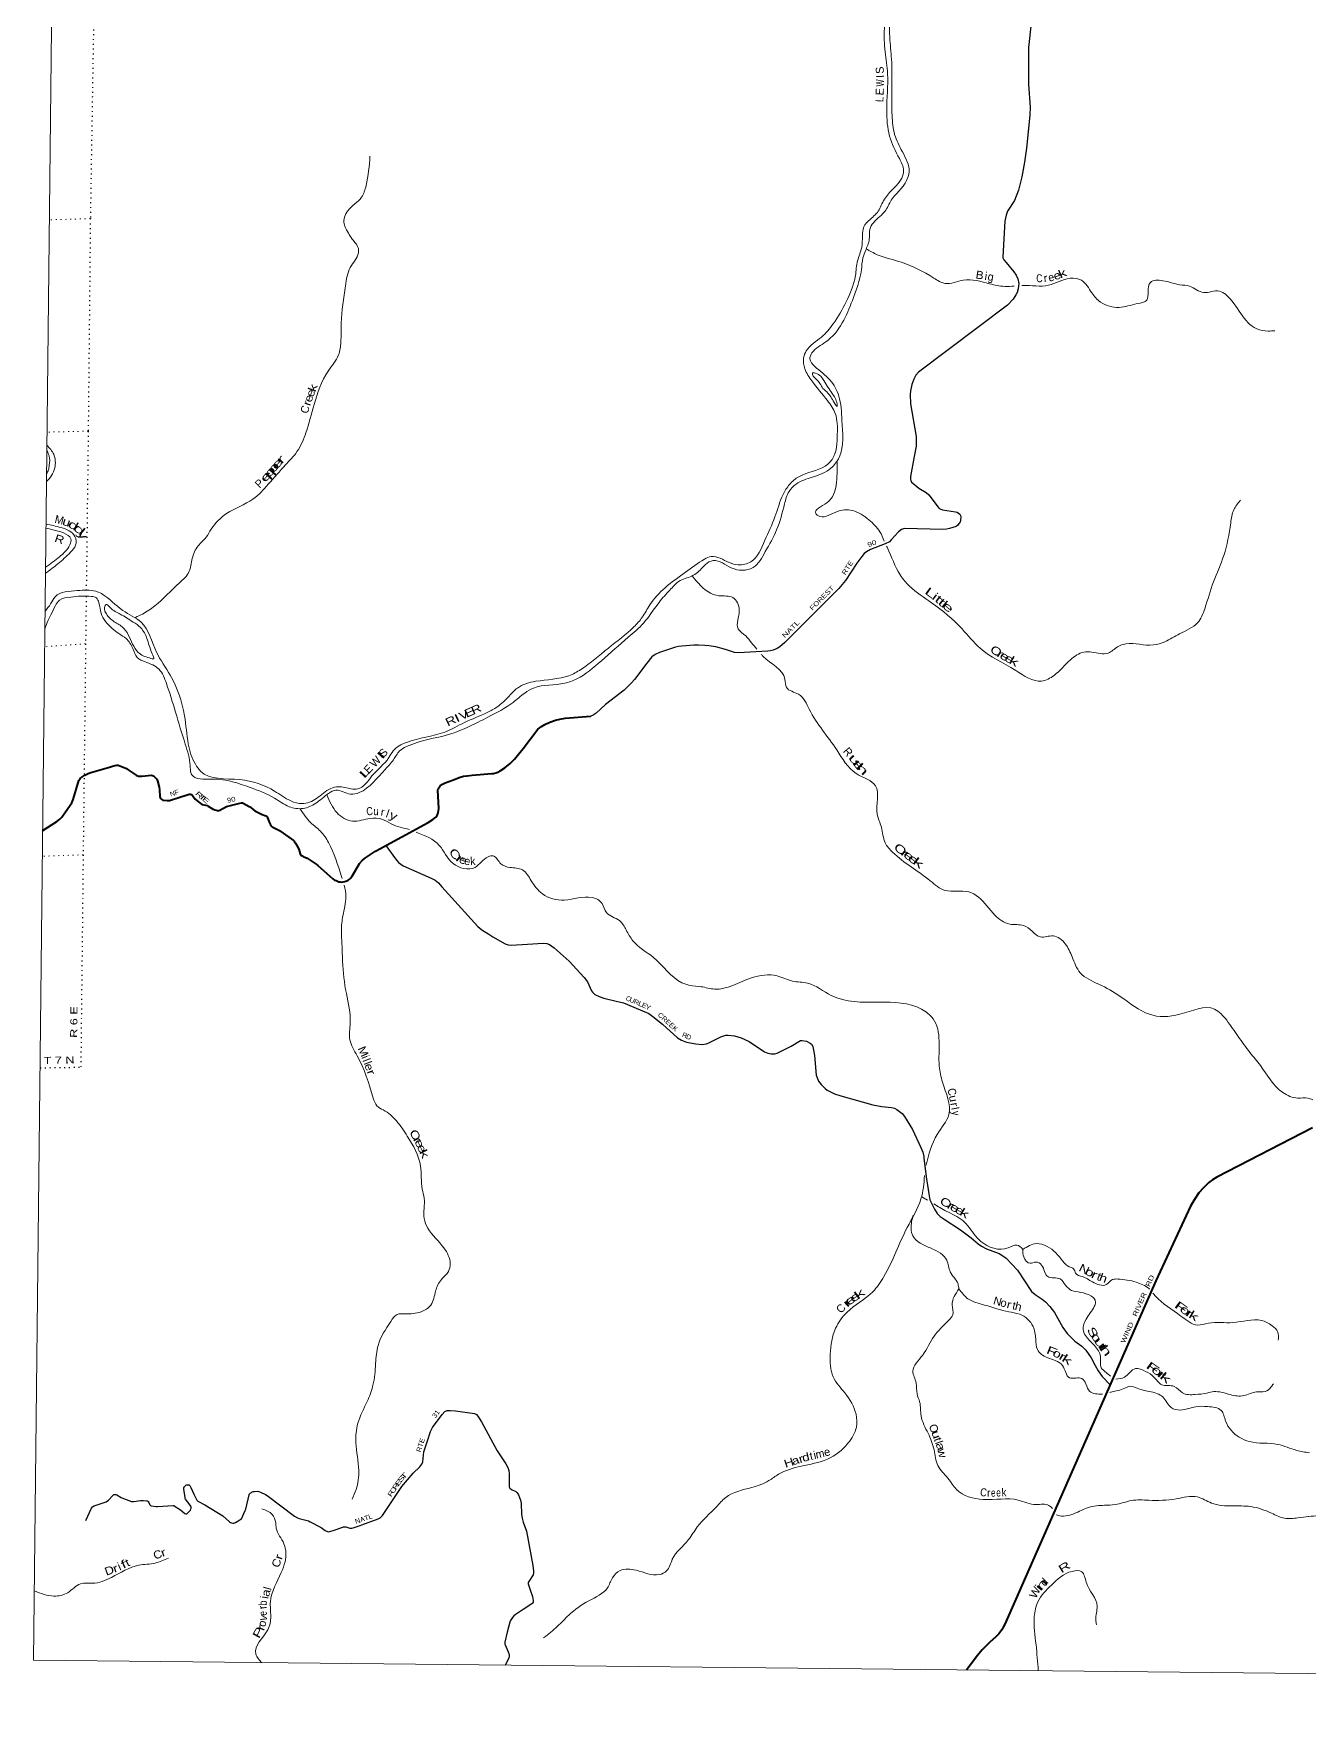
# Model space of a CAD drawing. Header units: feet. Extents: x -254670 to 6, y -549186 to -364975.
# Drawn here: x -254670 to -222785, y -549186 to -507125 of the extents above; entities that cross this region are included whole.
import ezdxf
from ezdxf.enums import TextEntityAlignment as Align

# ---------------------------------------------------------------- set-up
doc = ezdxf.new("R2010")
doc.units = ezdxf.units.FT
doc.header["$LTSCALE"] = 80
doc.linetypes.add('DOTTED', pattern=[1.5, 0.3, -1.2])
for name, color, linetype, lineweight in [('26', 7, 'Continuous', 40), ('29', 7, 'Continuous', 25), ('39', 7, 'Continuous', 13), ('4', 7, 'Continuous', 13), ('6', 7, 'DOTTED', 25), ('7', 7, 'DOTTED', 13)]:
    doc.layers.add(name, color=color, linetype=linetype, lineweight=lineweight)
for name, color, linetype in [('27', 7, 'Continuous'), ('30', 7, 'Continuous'), ('41', 7, 'Continuous')]:
    doc.layers.add(name, color=color, linetype=linetype)

msp = doc.modelspace()

# ---------------------------------------------------------------- linework, layer by layer
at = {"layer": '26'}
for points in [[(-244199.1, -525785.99), (-244009.94, -525711.93), (-243925.43, -525685.14), (-243831.67, -525673.41), (-243712.15, -525663.28), (-243219.78, -525621.9), (-243173.3, -525616.66), (-243115.57, -525601.46), (-243071, -525585.24), (-243008.21, -525554.84), (-242890.71, -525479.84), (-242763.09, -525368.35), (-242651.02, -525257.06), (-242431.4, -524995.1), (-242064.5, -524513.02), (-241978.11, -524445.06), (-241891.64, -524397.35), (-241765.41, -524339.66), (-241626.62, -524286.09), (-241520.29, -524258.58), (-241385.94, -524238.95), (-240742.86, -524183.32)], [(-254441.52, -527042.2), (-254092.32, -526818.15), (-254011.55, -526759.36), (-253966.98, -526706.66), (-253872.81, -526580.27), (-253715.79, -526349.91), (-253683.02, -526266.01), (-253609.77, -526021.49), (-253540.6, -525795.01), (-253509.17, -525745.87), (-253462.05, -525707.05), (-253387.62, -525656.68), (-253303.34, -525617.41), (-253236.71, -525590.81), (-252829.82, -525479.67)], [(-252829.82, -525479.67), (-252638.1, -525417.5), (-252588.47, -525410.4), (-252558.08, -525414.46), (-252350.94, -525497.02), (-252304.87, -525523.92), (-252109.22, -525662.59), (-252087.1, -525672.9), (-252052.66, -525683.04), (-251969.07, -525689.27), (-251722.47, -525662.22), (-251696.13, -525666.82), (-251677.9, -525674.93), (-251637.38, -525709.39), (-251590.66, -525761.11), (-251570.54, -525800.6), (-251529.46, -525962.05), (-251523.94, -526027.62), (-251514.47, -526190.89), (-251503.69, -526220.19), (-251489.51, -526242.48), (-251469.25, -526264.78), (-251438.74, -526283.52), (-251335.55, -526293.16), (-251278.46, -526290.22), (-251226.16, -526276.94), (-251070.03, -526224.7)], [(-251070.03, -526224.7), (-250780.78, -526133.78), (-250757.2, -526134.04), (-250728.84, -526146.2), (-250698.8, -526172.26), (-250629.05, -526256.84), (-250582.99, -526298.23), (-250471.31, -526381.93), (-250447.77, -526394), (-250418.9, -526403.63), (-250329.22, -526422.66), (-250310.02, -526431.5), (-250197.32, -526501.49), (-250141.88, -526525.76), (-250070.98, -526547.04), (-250050.73, -526548.05), (-250039.21, -526546.3), (-250015.28, -526537.92), (-249846.13, -526441.64), (-249818.27, -526432.85), (-249516.43, -526359.04), (-249475.25, -526354.03), (-249450.6, -526356), (-249432.36, -526362.08), (-249281.27, -526441.14), (-249266.25, -526452.28), (-249244.98, -526468.5), (-249178.13, -526530.32), (-249145.51, -526554.1), (-248954.81, -526642.35)], [(-248954.81, -526642.35), (-248865.66, -526679.81), (-248843.56, -526693.84), (-248833.75, -526705.66), (-248823.12, -526724.4), (-248772.14, -526852.68), (-248747.65, -526904.3), (-248733.98, -526925.08), (-248725.37, -526935.72), (-248711.7, -526948.39), (-248692.49, -526963.39), (-248512.16, -527055.82), (-248490.59, -527070.6), (-248178.42, -527295.51), (-248160.19, -527312.74), (-248149.09, -527326.91), (-248125.75, -527361.39), (-248045.74, -527513.98), (-248005.73, -527623.38), (-247993.57, -527648.72), (-247980.29, -527664.76), (-247960.15, -527680.14), (-247933.81, -527694.33), (-247834.33, -527735.62), (-247785.93, -527764.26), (-247606.55, -527881.07), (-247564.62, -527914.76), (-247195.42, -528248.04), (-247146.81, -528281.14), (-247111.36, -528297.36), (-247040.46, -528323.71), (-247009.06, -528330.8), (-246970.57, -528332.83), (-246936.13, -528329.79), (-246890.55, -528320.67), (-246843.96, -528305.46), (-246812.85, -528287.79), (-246786.23, -528269.99), (-246760.91, -528243.64), (-246709.25, -528181.82), (-246526.41, -527871.59), (-246452.99, -527783.52), (-246377.45, -527723.71), (-246126.21, -527558.21), (-244806.42, -526847.37), (-244689.57, -526766.97), (-244618.67, -526710.21), (-244586.26, -526667.65), (-244559.93, -526602.78), (-244545.75, -526495.35), (-244564.26, -526035.64), (-244559.93, -526002.79), (-244545.75, -525974.42), (-244505.67, -525929.53), (-244452.56, -525889.28), (-244383.09, -525853.79), (-244199.1, -525785.99)], [(-222705.77, -534472.39), (-225095.46, -535711.75), (-225206.74, -535778.56), (-225295.77, -535840.92), (-225430.22, -535971.87), (-225545.04, -536103.83), (-225654, -536267.93), (-225754.95, -536434.07), (-226625.12, -538302.73)], [(-226625.12, -538302.73), (-230395.39, -546883.89), (-230433.91, -546957.55), (-230471.75, -547024.37), (-230547.42, -547120.13), (-230623.26, -547197.99), (-230782.22, -547341.81), (-230914.67, -547472.01), (-230963.64, -547527.69), (-231090.35, -547677.64), (-231350.3, -548029.94)]]:
    msp.add_lwpolyline(points, dxfattribs=at)
at = {"layer": '29'}
for points in [[(-229733.58, -506859.3), (-229801.4, -507469.58), (-229807.36, -508398.24), (-229763.64, -508966.72), (-229771.24, -509163.66), (-229857.69, -509987.13), (-229902.06, -510340.58), (-229967.97, -510701.08), (-230055.86, -511035.2), (-230157.91, -511291.99)], [(-230157.91, -511291.99), (-230328.22, -511564.48), (-230364.31, -511661.7), (-230392.41, -511815.85), (-230448.23, -512703.03), (-230443.67, -512732.61), (-230419.25, -512781.47), (-230365.54, -512845.65), (-230171.75, -513081.16), (-230114.05, -513160.16), (-230071.3, -513249.92), (-230048.94, -513371.9), (-230065.52, -513499.86), (-230089.63, -513595.86), (-230118.88, -513657.36), (-230185.77, -513762.76), (-230331.02, -513913.51), (-232553.66, -515582.96), (-232621.15, -515661.92), (-232671.67, -515762.12), (-232717.17, -515897.03), (-232753.06, -516055.3), (-232761.38, -516148.56), (-232751.45, -516382.55), (-232612.72, -517193.36), (-232608.58, -517305.38), (-232614.88, -517437.25), (-232661.16, -517698.76), (-232757.49, -518193.77), (-232757.12, -518258.21), (-232748.98, -518290.79), (-232724.56, -518335.58), (-232697.02, -518362.2), (-232548.2, -518485.37), (-232358.32, -518596.19), (-232295.85, -518655.39), (-232064.72, -518963.17), (-232036.83, -518991.17), (-232012.41, -519005.42), (-231951.32, -519024.08), (-231625.82, -519074.64), (-231583.09, -519088.89), (-231550.54, -519109.25), (-231521.04, -519139.8), (-231503.74, -519168.29), (-231495.17, -519201.77), (-231501.7, -519286.38), (-231503.74, -519298.6), (-231513.91, -519327.1), (-231537.32, -519363.76), (-231573.94, -519408.55), (-231613.21, -519440.7), (-231691.96, -519473.7), (-231777.41, -519498.13), (-231849.64, -519510.34), (-231943.68, -519515.94), (-232906.95, -519498.01), (-232975.84, -519518.48), (-233049.58, -519578.8), (-233233.27, -519781.2), (-233276.98, -519823.87), (-233390, -519873.87), (-233757.17, -520019.33), (-233853.51, -520075.97), (-233907.74, -520121.12), (-233972.49, -520194.94), (-234097.86, -520357.84), (-234381.81, -520792.99), (-234545.23, -520993.89), (-235896.35, -522340.21), (-236021.78, -522450.26), (-236089.59, -522492.55), (-236184.56, -522539.84), (-236249.67, -522556.13), (-236318.09, -522564.64), (-237059.97, -522600.51), (-237153.08, -522592.77), (-237379.03, -522515.91), (-237616.99, -522454.33), (-237791.97, -522425.82), (-237897.87, -522419.67), (-238050.37, -522409.54), (-238170.43, -522409.54), (-238467.68, -522436.97), (-238554.98, -522446.18), (-238624.16, -522462.47), (-239031.1, -522596.84), (-239139.1, -522641.35), (-239222.36, -522702.71), (-239346.92, -522861.55), (-239649.65, -523272.78), (-239723.08, -523356.24), (-239908.53, -523532.64), (-240375.45, -523892.65), (-240611.47, -524109.38), (-240681.78, -524157.74), (-240742.86, -524183.32)], [(-245865.51, -527417.8), (-245625.05, -527754.67), (-245552.31, -527840.2), (-245490.79, -527884.17), (-245431.34, -527922.96), (-244735.82, -528237.55), (-244633.9, -528288.63), (-244550.41, -528354.58), (-244468.7, -528448.73), (-243570.01, -529439.03), (-243467.22, -529526.21), (-243292.75, -529638.36), (-243194.77, -529697.66), (-242882.77, -529873.52), (-242808.07, -529899.9), (-242738.55, -529907.18), (-242322.49, -529882.61), (-241938.48, -529863.62), (-241845.72, -529869.12), (-241779.81, -529895.5), (-241658.09, -529975.1), (-241282.61, -530307.52), (-240907.54, -530715.42), (-240825.52, -530822.75), (-240728.53, -531051.69), (-240698.81, -531086.91), (-240639.49, -531141.86), (-240538.46, -531191.97), (-240421.97, -531231.99), (-240106.21, -531307.42), (-239929.81, -531350.69), (-239825.46, -531390.95), (-239297.03, -531618.87), (-239189.71, -531690.78), (-238952.37, -531885.6), (-238578.98, -532225.98), (-238473.1, -532284.91), (-238354.45, -532333.27), (-238121.22, -532377.71), (-237963.36, -532390.42), (-237849.38, -532377.23), (-237774.4, -532346.46), (-237493.29, -532198.1), (-237370.13, -532161.81), (-237308.61, -532157.41), (-237155.17, -532172.52), (-236987.83, -532223.36), (-236787.31, -532321.09), (-236404.85, -532577.7), (-236322.1, -532608.04), (-236238.6, -532625.63), (-236141.93, -532625.63), (-236087.48, -532611.77), (-235739.44, -532436.52), (-235500.36, -532295.9), (-235457.75, -532292.37), (-235355.35, -532313.49), (-235264.75, -532360.78), (-235227.92, -532388.23), (-235197.16, -532440.98), (-235154.72, -532663.8), (-235109.12, -533157.71), (-235080.71, -533243.32), (-235054.34, -533309.26), (-234984.03, -533392.79), (-234948.82, -533437.41), (-234887.36, -533493.91), (-234833.62, -533531.89), (-234653.63, -533625.55), (-234496.27, -533674.16), (-233695.59, -533903.03), (-233470.2, -533944.53), (-233230.67, -533964.98), (-233153.82, -533984.1), (-233092.29, -534019.27), (-232962.81, -534118.25), (-232903.34, -534190.73), (-232704.11, -534517.06), (-232494.67, -534964.49), (-232446.33, -535087.58), (-232423.02, -535195.78), (-232420.16, -535236.77)], [(-232420.14, -535237.07), (-232349.66, -535760.22), (-232332.08, -535909.7), (-232296.92, -536125.12), (-232267.04, -536276.33), (-232156.31, -536507.6), (-232086, -536613.11), (-232008.54, -536691.12), (-231914.62, -536762.59), (-231503.75, -537024.17), (-231237.86, -537222.39), (-231064.32, -537371.48), (-230980.83, -537433.03), (-230857.79, -537503.38), (-230539.21, -537619.88), (-230466.7, -537661.64), (-230359.04, -537734.18), (-230080.98, -538030.29), (-229726.27, -538565.09), (-229641.17, -538645.16), (-229464.81, -538760.73), (-229379.69, -538828.3), (-229267.06, -538945.37), (-229151.27, -539094.9), (-228942.14, -539463.11), (-228834.22, -539620.21), (-228644.8, -539810.5), (-228469.5, -539932.35), (-228373.84, -540033.71), (-228236.42, -540227.23), (-228139.92, -540420.35), (-228060.67, -540549.07), (-227960.53, -540688.18), (-227764.52, -540896.02)], [(-246470.77, -544399.35), (-246059.49, -544247.34), (-246012.69, -544222.91), (-245990.02, -544206.13), (-245951.65, -544165.9), (-245819.99, -543965.63), (-245467.55, -543440.75), (-245184.75, -543105.22), (-245013.64, -542946.36), (-244964.91, -542883.12), (-244944.46, -542824.2), (-244914.24, -542577.66), (-244829.83, -542300.47), (-244751.78, -542063.21), (-244702.34, -541969.09), (-244462.18, -541637.77), (-244393.06, -541565.96), (-244335.38, -541538.86), (-244258.77, -541537.46), (-244124.48, -541545.6), (-243652.45, -541614.46), (-243603.59, -541643.33), (-243571.14, -541687.1), (-243478.45, -541827.8), (-243085.1, -542552.75), (-242869.06, -542877.13), (-242820.92, -542966.76), (-242795.81, -543044.08), (-242788.33, -543122.97), (-242785.2, -543446.86), (-242767.32, -543479.78), (-242725.84, -543515.33), (-242620.35, -543566.18), (-242582.17, -543597.87), (-242555.1, -543646.68), (-242502.32, -543781.06), (-242484.5, -543858.47), (-242475.55, -544143.14), (-242460.09, -544229.02), (-242435.25, -544333.39), (-242353.26, -544553.98), (-242193.01, -545418.95), (-242173.19, -545556.48), (-242173.19, -545609.41), (-242185.05, -545648.92), (-242296.45, -545813.94), (-242313.59, -545841.51), (-242313, -545877.77), (-242258.35, -546026.16), (-242203.84, -546190.55), (-242183.37, -546293.49), (-242187.44, -546330.14), (-242200.67, -546354.57), (-242215.44, -546372.38), (-242434.57, -546514.51), (-242633.61, -546644.82), (-242668.65, -546674.22), (-242702.23, -546712.9), (-242748.01, -546794.34), (-242765.18, -546831.66), (-242837.35, -547080.96), (-242889.42, -547335.91), (-242889.43, -547380.7), (-242884.17, -547402.45), (-242809.74, -547574.99), (-242783.62, -547643.34), (-242781.59, -547686.09), (-242791.76, -547720.71), (-242884.45, -547911.76)], [(-250903.23, -543610.8), (-250916.99, -543515.79), (-250912.78, -543473.66), (-250904.64, -543453.3), (-250894.47, -543438.03), (-250881.24, -543420.72), (-250868.01, -543409.53), (-250850.72, -543400.36), (-250835.98, -543396.5), (-250797.82, -543397.31), (-250781.54, -543403.42), (-250770.35, -543414.62), (-250738.66, -543467.28), (-250658.34, -543651.87), (-250594.35, -543781.09), (-250585.19, -543792.29), (-250569.75, -543804.53), (-250388.67, -543895.99), (-249943.39, -544173.55), (-249774.85, -544326.88), (-249747.4, -544344.04), (-249724.51, -544353.2), (-249692.46, -544358.29), (-249667.18, -544357.75), (-249637.52, -544350.15), (-249620.74, -544343.02), (-249514.42, -544277.87), (-249493.06, -544261.58), (-249478.3, -544245.36), (-249379.11, -544037.63), (-249368.23, -544004.36), (-249281.12, -543647.22), (-249270.76, -543625.35), (-249255, -543608.03), (-249228.54, -543589.71), (-249206.16, -543577.49), (-249183.27, -543569.36), (-249152.46, -543564.32), (-249084.08, -543561.2), (-249040.84, -543565.28), (-248996.69, -543579.6), (-248878.06, -543640.61), (-248833.56, -543666.91), (-248147.6, -544180.15), (-248078.91, -544220.9), (-248029.59, -544239.2), (-247801.81, -544303.16), (-247756.94, -544320.64), (-247485.43, -544465.7), (-247383.57, -544542.55), (-247324.44, -544568.98), (-247300.15, -544573.09), (-247269.63, -544569.02), (-247158.23, -544534.37), (-246946.11, -544455.01), (-246929.32, -544450.94), (-246907.62, -544448.47), (-246868.79, -544450.94), (-246765.02, -544479.44), (-246746.2, -544481.48), (-246716.02, -544480.04), (-246681.59, -544473.33), (-246511.57, -544415.75), (-246470.77, -544399.35)], [(-253366.37, -544287.28), (-253223.19, -543980.6), (-253199.48, -543950.79), (-253160.11, -543925.63), (-253061.05, -543891.96), (-252858.97, -543821.8), (-252798.23, -543782.17), (-252688.06, -543662.99), (-252665.67, -543644.67), (-252643.06, -543639.51), (-252616.84, -543638.56), (-252594.46, -543646.71), (-252483.84, -543716.79), (-252425.58, -543744.43), (-252224.14, -543815.69), (-252191.59, -543819.76), (-252168.93, -543819.34), (-251995.75, -543790.24), (-251932.67, -543787.18), (-251849.75, -543795.33), (-251831.96, -543800.42), (-251815.68, -543805.51), (-251805.5, -543813.65), (-251788.21, -543839.1), (-251768.37, -543903.24), (-251752.04, -543916.74), (-251735.31, -543921.56), (-251606.1, -543941.92), (-251572.39, -543944.21), (-251183.39, -543917.49), (-251169.15, -543919.53), (-251158.45, -543923.63), (-251001.41, -544020.89), (-250888.87, -544116), (-250868.52, -544126.18), (-250856.43, -544126.04), (-250842.07, -544123.13), (-250823.75, -544110.91), (-250750.51, -544028.45), (-250737.39, -544001.07), (-250734.23, -543981.63), (-250736.26, -543956.18), (-250739.31, -543935.82), (-250754.53, -543904.97), (-250872.59, -543758.69), (-250881.74, -543742.4), (-250886.85, -543723.95), (-250903.23, -543610.8)]]:
    msp.add_lwpolyline(points, dxfattribs=at)
at = {"layer": '39'}
msp.add_line((-232469.77, -536198.78), (-232326.07, -536283.5), dxfattribs=at)
for points in [[(-233332.77, -502321.69), (-233480.59, -502709.07), (-233809.99, -503132.91), (-233848.21, -503289.56), (-233559.45, -503739.33), (-233146.18, -504058.52), (-232911.55, -504403.87), (-232929.7, -504560.51), (-233174.79, -504964.24), (-233205.07, -505279.54), (-233217.42, -505819.77), (-233406.74, -506992.63), (-233384.99, -507577.03), (-233325.09, -508129.28), (-233347.68, -509039.02), (-233275.79, -509685.65), (-233031.25, -510247.89), (-232925.04, -510543.07), (-232971.31, -510735.87), (-233274.58, -511095.43), (-233467.41, -511378.65), (-233535.73, -511525.27), (-233762.67, -511768.34), (-233921.33, -511957.16), (-233955.57, -512176.07), (-233973.8, -512469.28), (-234076.34, -512800.67), (-234130.74, -513174.22), (-234359.91, -513824.95), (-234683.36, -514379.32), (-234978.58, -514708.76), (-235358.1, -515052.28), (-235424.43, -515227.02), (-235392.47, -515506.15), (-235220.04, -515805.33), (-234830.95, -516295.23), (-234634.44, -516618.5), (-234582.55, -517138.62), (-234695.28, -517739.11), (-234884.06, -517933.97), (-235544.52, -518199.25), (-235775.44, -518394.12), (-235940.16, -518647.2), (-236141.17, -519205.55), (-236396.4, -519790.03), (-236743.92, -520326.33), (-237059.06, -520404.74), (-237512.56, -520240.2), (-237733.31, -520194.07), (-237905.95, -520262.41), (-238375.78, -520585.87), (-238887.79, -520975.62), (-239269.37, -521405.49), (-239458.2, -521712.81), (-239667.07, -521951.85), (-240305.61, -522486.23), (-240994.32, -523020.62), (-241289.44, -523173.34), (-242120.43, -523314.16), (-242580.14, -523484.99), (-242780.95, -523681.86), (-243088.18, -523955.07), (-243331.11, -524091.7), (-243901.25, -524344.91), (-244393.11, -524582.02), (-245352.61, -524841.37), (-245681.89, -525052.33), (-245792.37, -525221.05), (-246214.1, -525681.06), (-246567.52, -526004.49), (-246730.09, -526004.54), (-247055.2, -525948.4), (-247245.9, -525994.65), (-247601.28, -526241.77), (-247960.61, -526372.41), (-248241.56, -526304.21), (-248646.84, -526059.32), (-249519.74, -525772.4), (-250499.05, -525559.81), (-250627.41, -525389.15), (-250803.74, -524879.11), (-250899.68, -524176.25), (-251258.37, -523162.19), (-251599.23, -522581.91), (-251986.17, -521834.96), (-252441.6, -521543.89), (-252977.24, -521122.32), (-253115.7, -521064.12), (-253579.31, -521048.19), (-254129.33, -521200.98), (-254245.83, -521377.74), (-254382.55, -521561.26)], [(-233257.25, -502322.8), (-233420.47, -502871.72), (-233687.59, -503197.14), (-233723.8, -503337.73), (-233467.08, -503654.95), (-232781.04, -504303.41), (-232749.07, -504564.48), (-233004.19, -504968.21), (-233062.54, -505229.3), (-233076.89, -505755.46), (-233195.6, -506287.68), (-233270.39, -507221.53), (-233228.55, -507761.74), (-233213.29, -509179.55), (-233149.33, -509645.45), (-232954.89, -510081.18), (-232786.58, -510575.16), (-233097.97, -511123.5), (-233212.45, -511252.06), (-233371.16, -511537.28), (-233682.43, -511852.66), (-233770.84, -512019.37), (-233785.02, -512266.39), (-233879.52, -512553.59), (-233941.83, -512730.34), (-233982.14, -513029.58), (-234207.36, -513792.78), (-234458.56, -514357.17), (-234872.27, -514831.23), (-235215.63, -515104.45), (-235267.9, -515255.09), (-235149.59, -515437.8), (-234766.44, -515781.1), (-234545.89, -516182.68), (-234465.95, -516791.16), (-234536.72, -517716.98), (-234741.59, -517988.15), (-235207.34, -518211.2), (-235612.86, -518384.03), (-235789.59, -518570.85), (-235902.16, -518882.16), (-236099.21, -519528.87), (-236382.51, -520073.19), (-236689.81, -520468.9), (-236952.77, -520539.26), (-237231.71, -520479.1), (-237685.2, -520298.49), (-237791.59, -520330.65), (-237952.23, -520473.28), (-238221.29, -520682.22), (-238548.52, -520818.88), (-238683.23, -520943.52), (-238801.54, -521067.97), (-239070.66, -521385.35), (-239422.16, -521853.38), (-239809.72, -522214.97), (-240480.4, -522799.57), (-241094.81, -523255.62), (-241393.91, -523362.14), (-242174.72, -523482.86), (-242395.56, -523607.44), (-242686.71, -523842.49), (-243321.14, -524212.19), (-243556.03, -524334.76), (-244274.72, -524636.21), (-245350.67, -524945.79), (-245523.33, -525056.3), (-245675.99, -525275.24), (-245884.86, -525516.29), (-246535.46, -526096.86), (-246750.24, -526137.09), (-247115.46, -526032.77), (-247298.15, -526115.16), (-247619.41, -526364.27), (-247936.6, -526492.9), (-248115.22, -526490.94), (-248281.78, -526448.81), (-248650.95, -526234.04), (-249258.94, -525969.13), (-250204.13, -525758.54), (-250721.88, -525640.21), (-250749.92, -525543.82), (-250757.88, -525417.3), (-250880.01, -524885.15), (-251124.41, -524083.94), (-251352.81, -523365.05), (-251535.25, -523013.66), (-251886.38, -522827), (-252083.01, -522720.62), (-252191.26, -522495.73), (-252353.69, -522240.73)], [(-246263.58, -510191.5), (-246360.33, -510922.53), (-246474.9, -511213.76), (-246816.28, -511551.25), (-246908.79, -511878.62), (-246866.71, -511993.07), (-246678.22, -512294.25), (-246553.9, -512497.05), (-246551.95, -512603.49), (-246754.86, -512967.04), (-246873.54, -513426.96), (-246984.45, -514358.82), (-246990.74, -514834.77), (-247049.12, -515154.1), (-247310.27, -515561.85), (-247659.96, -516391.36), (-247863.07, -517100.32), (-248088.12, -517572.33), (-248373.3, -517901.76), (-248805.09, -518389.89), (-249188.64, -518759.52), (-249849.16, -519121.2), (-250230.72, -519512.92), (-250361.29, -519713.78), (-250558.1, -519928.72), (-250704.79, -520242.05), (-250787.27, -520581.46), (-251028.26, -520852.65), (-251638.73, -521427.18), (-251951.94, -521632.11), (-252124.59, -521716.51)], [(-233862.5, -512503.51), (-233584.54, -512649.9), (-232974.51, -512840.51), (-232171.91, -513233.89), (-231886.99, -513368.36), (-231433.36, -513285.89), (-230777.11, -513378.08), (-230399.82, -513442.23), (-230163.23, -513437.02)], [(-229967.24, -513422.88), (-229944.21, -513422.01), (-229305.97, -513413.79), (-228763.98, -513240.93), (-228477, -513291.05), (-228222.28, -513606.27), (-228001.64, -513835.14), (-227542.1, -513969.56), (-227084.45, -513873.03), (-226849.57, -513786.61), (-226815.34, -513581.76), (-226757, -513344.77), (-226447.89, -513300.5), (-226018.45, -513402.79), (-225781.64, -513436.86), (-225426.48, -513597.42), (-225029.07, -513561.15), (-224872.57, -513649.47), (-224495.52, -514123.31), (-224100.34, -514502.75), (-223811.36, -514558.9), (-223646.78, -514552.82)], [(-234943.17, -515994.02), (-235103.61, -515767.14), (-235201.89, -515648.68), (-235205.88, -515612.54), (-235127.61, -515612.51), (-234916.97, -515797.21), (-234712.44, -516120.48), (-234588.15, -516383.52), (-234586.17, -516441.76), (-234660.38, -516345.38), (-234816.8, -516110.47), (-234943.17, -515994.02)], [(-254336.32, -517412.54), (-254169.47, -517640.38), (-254141.56, -517981.77), (-254221.95, -518170.57), (-254347.84, -518323.59)], [(-254335.62, -517558.2), (-254279.88, -517686.6), (-254278, -517909.51), (-254302.15, -518034.03), (-254343.39, -518124.14)], [(-234583.81, -517828.03), (-234613.37, -518409.84), (-234846.44, -518851.73), (-235119.55, -519122.92), (-235069.4, -519173.11), (-234615.76, -519082.61), (-234200.28, -519046.34), (-233790.98, -519281.18), (-233520.2, -519576.31), (-233410.47, -519808.79)], [(-233349.72, -519937.66), (-233329.76, -519979.91), (-233011.02, -520652.58), (-232778.36, -520937.68), (-232224.66, -521353.23), (-231464.36, -522003.68), (-231011.04, -522487.53), (-230124.24, -523043.56), (-229476.12, -523308.45), (-229164.95, -523165.78), (-228757.3, -522776.06), (-228422.02, -522585.18), (-228223.33, -522585.12), (-227813.91, -522609.1), (-227576.99, -522452.39), (-227370.22, -522380.03), (-226681.82, -522405.94), (-226396.78, -522323.52), (-226027.37, -522124.59), (-225579.65, -521853.35), (-225398.82, -521499.84), (-225181.68, -520827.02), (-224922.41, -520172.26), (-224749.34, -519352.84), (-224672.89, -519029.49), (-224508.18, -518788.46)], [(-254358.82, -519383.19), (-253985.85, -519471.84), (-253636.75, -519692.64), (-253620.82, -519913.55), (-253745.35, -520086.29), (-254066.65, -520381.6), (-254370.85, -520611.32)], [(-254372.38, -520464.95), (-254024.4, -520204.86), (-253767.33, -519903.55), (-253737.14, -519752.92), (-253923.71, -519606.37), (-254186.59, -519526.12), (-254361.34, -519486.35)], [(-238214.77, -520679.2), (-237751.89, -521109.84), (-237547.21, -521174.04), (-237191.99, -521220.13), (-237035.62, -521539.39), (-237061.97, -521999.29), (-236873.41, -522179.97), (-236729, -522352.64), (-236595.29, -522508.98)], [(-252353.69, -522240.73), (-252712.8, -521987.8), (-252983.54, -521614.34), (-253037.58, -521347.26), (-253101.74, -521230.8), (-253228.16, -521190.67), (-253741.97, -521208.9), (-254025.01, -521289.31), (-254127.44, -521421.88), (-254239.04, -521656.52), (-254307.87, -521789.79), (-254387.72, -522008.53)], [(-252182.06, -521835.07), (-252503.87, -521636.29), (-252764.69, -521461.65), (-252867.01, -521397.42), (-252885.09, -521423.53), (-252869.13, -521600.25), (-252682.6, -521805.04), (-252457.89, -521953.58), (-252303.46, -522152.35), (-252056.84, -522590.08), (-251936.47, -522674.39), (-251771.92, -522730.57), (-251669.58, -522748.61), (-251705.63, -522624.11), (-251837.88, -522244.59), (-251996.28, -521971.52), (-252184.87, -521833.01)], [(-236487.52, -522634.28), (-236436.17, -522693.96), (-235890.57, -523264.14), (-235852.55, -523466.96), (-235551.6, -523639.58), (-235284.87, -524013.04), (-234595.03, -525031.01), (-234107.65, -525619.29), (-233628.14, -525926.41), (-233584.38, -526633.3), (-233482.21, -526960.61), (-233386.09, -527352.19), (-233199.57, -527587.1), (-232258.67, -528301.76), (-231889.52, -528540.63), (-231293.45, -528578.61), (-231056.69, -528707.07), (-230645.5, -529160.81), (-230274.33, -529383.62), (-229929.14, -529417.66), (-229712.46, -529560.18), (-229507.82, -529704.71), (-229186.68, -529676.51), (-228885.74, -529877.24), (-228713.32, -530200.52), (-228510.83, -530602.11), (-228049.38, -530885.14), (-227509.66, -531192.24), (-226783.36, -531637.86), (-226020.69, -531637.63), (-225151.57, -531510.86), (-224850.67, -531787.91), (-224561.89, -532193.49), (-224269.09, -532593.04), (-224008.36, -532916.3), (-223450.78, -533590.9), (-223069.52, -533731.37), (-222822.66, -533733.3), (-222698.28, -533775.3)], [(-247345, -526147.46), (-247087.68, -526599.08), (-246698.44, -526811.84), (-246256.85, -526739.42), (-245965.84, -526759.42), (-245731.08, -526877.83), (-245277.72, -527016.88)], [(-248011.39, -526499.5), (-247744.12, -526850.31), (-247501.39, -527059.09), (-247300.84, -527342.2), (-246974.18, -528195.6), (-246957.72, -528247.29)], [(-245112.56, -527084.3), (-244531.18, -527415.69), (-244188.23, -527867.45), (-243638.36, -527965.69), (-243309.06, -527698.5), (-243182.6, -527680.39), (-242990.04, -527875.13), (-242765.3, -527967.44), (-242454.25, -528027.6), (-242231.62, -528300.65), (-241954.83, -528625.91), (-241407, -528782.39), (-240710.53, -528719.93), (-240461.74, -528868.47), (-240353.48, -529093.36), (-240030.47, -529296.1), (-239860, -529529.01), (-239691.56, -529802.08), (-239180, -530215.63), (-238467.86, -530848.01), (-238271.21, -530914.23), (-237986.23, -530948.29), (-237653.1, -531008.44), (-236727.69, -530725), (-236089.43, -530678.63), (-235706.16, -530807.04), (-235324.85, -530859.15), (-234734.96, -531168.24), (-233542.88, -531336.59), (-232475.23, -531510.99), (-232190.37, -531747.88), (-232034.49, -532932.7), (-231952.43, -533334.32), (-231794.33, -534143.6), (-232087.63, -534639.72), (-232358.21, -535404.9)], [(-246905.69, -528412.4), (-246866.08, -528695.62), (-246940.61, -529175.62), (-246978.95, -529539.12), (-246961.11, -529936.75), (-246949.28, -530312.28), (-246853.4, -531121.58), (-246757.48, -531858.57), (-246765.74, -532278.3), (-246583.32, -532671.86), (-246180.51, -533732.1), (-246088.29, -533926.87), (-245929.79, -534029.24), (-245602.8, -534302.27), (-245330.06, -534683.75), (-244999.32, -535428.71), (-244957.5, -536007.08), (-244907.45, -536233.99), (-244907.73, -536742.08), (-244817.55, -536983.04), (-244414.42, -537476.95), (-244258.09, -537872.53), (-244300.35, -538065.33), (-244479.09, -538268.22), (-244623.76, -538553.43), (-244742.37, -538906.92), (-244983.31, -539071.66), (-245386.75, -539123.99), (-245585.46, -539142.13), (-245744.11, -539314.88), (-246061.56, -539915.44), (-246122.02, -540367.31), (-246188.56, -540909.56), (-246333.3, -541315.26), (-246566.42, -541861.57), (-246616.87, -542345.57), (-246545.01, -543038.4), (-246609.5, -543512.36), (-246711.99, -543757.4)], [(-232402.74, -535669.81), (-232491.95, -536252.46), (-232837.57, -536969.5), (-233416.28, -538192.69), (-233695.47, -538572.33), (-234342.03, -539088.63), (-234625.24, -539484.34), (-234758.07, -540137.06), (-234686.14, -540699.35), (-234393.34, -541102.92), (-234114.66, -541637.03), (-234106.81, -541956.34), (-234315.77, -542358.05), (-234831.8, -542757.84), (-235490.21, -542932.75), (-236052.29, -543135.74), (-236291.22, -543294.46), (-236720.82, -543465.29), (-237373.25, -543716.51), (-237606.2, -543951.54), (-238082.14, -544451.73), (-238301.09, -544769.1), (-238706.79, -545261.24), (-238849.45, -545552.48), (-239028.13, -545642.9), (-239614.12, -545532.62), (-240011.52, -545544.78), (-240200.28, -545723.57), (-240330.88, -545976.65), (-240790.67, -546296.09), (-241296.65, -546659.73), (-241575.78, -546934.94), (-241923.16, -547226.24)], [(-232685.8, -536655.78), (-232739.24, -536997.59), (-232699.2, -537172.29), (-232237.76, -537485.44), (-231848.56, -537784.56), (-231758.41, -538077.73), (-231565.9, -538378.91), (-231545.9, -538501.41)], [(-232170.63, -536375.15), (-231857.9, -536559.53), (-231448.6, -536790.36), (-231130.24, -537178.05), (-230994.01, -537314.33), (-230311, -537476.85), (-230096.21, -537406.5), (-229943.73, -537512.89)], [(-229943.73, -537512.89), (-229921.76, -537703.66), (-229765.3, -537862.27), (-229618.77, -537830.1), (-229476.32, -537906.37), (-229323.94, -538195.51), (-229008.87, -538253.66), (-228878.5, -538408.25), (-228726.04, -538538.74), (-228495.26, -538588.88), (-228128.11, -538835.79), (-228160.28, -538940.23), (-228365.18, -539255.58), (-228439.58, -539512.66), (-228379.46, -539667.27), (-228006.45, -540191.32), (-227984.53, -540474.47), (-227864.17, -540590.92), (-227751.47, -540684.58)], [(-229943.73, -537512.89), (-229606.47, -537370.2), (-229339.57, -537438.41), (-228944.4, -537809.82), (-228785.92, -537952.35), (-228675.56, -537998.51), (-228627.45, -538106.94), (-228454.9, -538195.26), (-228208.11, -538325.72), (-227858.92, -538391.89), (-227704.31, -538269.34), (-227569.83, -538255.24), (-227112.02, -538333.98), (-226792.29, -538493.91), (-226780.14, -538504.48)], [(-231544.66, -538502.74), (-231710.7, -538901.1), (-231696.79, -539148.11), (-231793.21, -539284.7), (-232164.73, -539682.44), (-232452.01, -540162.49), (-232695.08, -540558.19), (-232610.95, -540855.38), (-232589.03, -541122.47), (-232524.92, -541327.29), (-232486.98, -541674.71), (-232314.62, -542110.45), (-232164.33, -542528.12), (-232070.22, -542915.68), (-231817.51, -543234.92), (-231602.91, -543514), (-230934.71, -543766.84), (-230061.66, -543780.65), (-229612.15, -543892.98), (-229293.04, -543912.97), (-229207.76, -543991.39)], [(-231545.9, -538501.41), (-231317.24, -538746.35), (-230899.87, -538906.89), (-230297.85, -539073.4), (-230024.93, -539135.57), (-229689.93, -539442.73), (-229623.87, -539751.98), (-229579.86, -540019.07), (-229489.61, -540131.5), (-229134.46, -540294.07), (-228953.89, -540416.52), (-228777.45, -540723.73), (-228468.37, -540741.71), (-228370.11, -540876.23), (-228271.87, -541064.98), (-227954.6, -541131.67)], [(-226694.15, -538609.94), (-226632.42, -538680.5), (-225992.82, -539180.58), (-225575.49, -539405.38), (-225308.53, -539361.12), (-224694.37, -539342.87), (-223981.84, -539290.45), (-223712.97, -539420.91), (-223574.58, -539581.52), (-223560.64, -539782.34)], [(-227624.39, -540756.35), (-227408.64, -540711.28), (-227127.54, -540492.3), (-226878.71, -540564.52), (-226668.05, -540705.04), (-226475.48, -540895.76), (-226162.41, -540939.85), (-225955.77, -541098.44), (-225642.7, -541142.53), (-225343.63, -541104.29), (-225171.01, -541070.1), (-224761.61, -541144.28), (-224422.44, -541170.29), (-224109.29, -541077.82), (-223892.52, -541067.72), (-223739.92, -540953.2), (-223683.68, -540870.85)], [(-227771.93, -541090.88), (-227733.99, -541080.89), (-227398.76, -540984.4), (-227272.29, -540936.16), (-227091.69, -540986.31), (-226738.5, -541074.57), (-226447.55, -541203.02), (-226234.96, -541466.03), (-226008.2, -541530.23), (-225620.79, -541445.77), (-225329.77, -541443.68), (-224988.63, -541539.97), (-224876.39, -541807.04), (-224742.04, -542035.94), (-224284.6, -542316.96), (-223574.15, -542389.05), (-223100.57, -542537.52), (-222784.61, -542599.01)], [(-229107.18, -544147.57), (-229080.44, -544157.91), (-228666.97, -544121.64), (-228305.61, -543964.89), (-227904.18, -543910.55), (-227637.23, -543894.41), (-227229.75, -543791.87), (-226800.24, -543783.71), (-226115.82, -543751.38), (-225581.92, -543701.02), (-225230.78, -543855.55), (-224706.98, -543925.68), (-224249.39, -543943.62), (-223727.65, -544108.15), (-223402.58, -544234.57), (-223069.41, -544224.43), (-222800.69, -544188.34)], [(-248964.02, -543999.04), (-248709.21, -544137.54), (-248619.01, -544348.38), (-248607.04, -544478.91), (-248412.58, -544876.48), (-248386.74, -545322.31), (-248481.22, -545593.45), (-248752.58, -546322.52), (-248744.76, -546686.01), (-248817.2, -547021.4), (-249116.59, -547627.98), (-249054.44, -547744.44), (-248967.07, -547850.56)], [(-222802.58, -544188.59), (-222324.58, -544168.72), (-221928.59, -544216.19), (-221343.51, -544371.82), (-220555.58, -544444.65), (-220203.72, -544542.45), (-219650.5, -544887.04), (-219216, -545145.45), (-218401.24, -545668.4), (-217948.91, -545753.94), (-217689.28, -545994.6), (-217148.02, -546411.56), (-216958.93, -546519.72), (-216723.5, -546710.18), (-216431.58, -547033.18), (-216053.35, -547289.68), (-215689.14, -547576.36)], [(-254652.83, -546051.81), (-254161.46, -546181.51), (-253818.21, -546095.06), (-253496.96, -545874.06), (-253201.91, -545859.91), (-252728.17, -545713.17), (-252041.6, -545409.73), (-251632.13, -545355.39), (-251300.9, -545230.78)], [(-229560.3, -548048.01), (-229616.13, -547397.36), (-229659.89, -546690.47), (-229569.36, -546320.93), (-229229.94, -545905.12), (-228713.94, -545561.56), (-228475.11, -545571.53), (-228360.86, -545834.58), (-228088.24, -546436.97), (-228122.55, -546772.36), (-228106.56, -546894.86)]]:
    msp.add_spline(points, degree=3, dxfattribs=at)
at = {"layer": '4'}
msp.add_lwpolyline([(-252658.03, -364975.08), (-221076.82, -365300.9), (-189495.2, -365583.27), (-157913.21, -365822.21), (-126330.93, -366017.71), (-94748.41, -366181.36), (-63165.71, -366278.36), (-31582.88, -366343.53), (0, -366365.25), (0, -549186.32), (-31834.36, -549164.42), (-63668.65, -549098.74), (-95502.83, -548989.26), (-127336.83, -548836.01), (-159170.57, -548638.96), (-191004.03, -548398.11), (-222837.12, -548113.49), (-254669.8, -547785.08)], close=True, dxfattribs=at)
msp.add_lwpolyline([(-252658.03, -364975.08), (-221076.82, -365300.9), (-189495.2, -365583.27), (-157913.21, -365822.21), (-126330.93, -366017.71), (-94748.41, -366181.36), (-63165.71, -366278.36), (-31582.88, -366343.53), (0, -366365.25), (0, -549186.32), (-31834.36, -549164.42), (-63668.65, -549098.74), (-95502.83, -548989.26), (-127336.83, -548836.01), (-159170.57, -548638.96), (-191004.03, -548398.11), (-222837.12, -548113.49), (-254669.8, -547785.08)], close=True, dxfattribs=at)
at = {"layer": '6'}
msp.add_line((-254506.83, -532976.23), (-253491.69, -532959.05), dxfattribs=at)
for points in [[(-253141.46, -502115.04), (-253165.65, -506420.03), (-253252.95, -511747.93), (-253306.12, -517061.75), (-253354.87, -521034.55)], [(-253356.78, -521190.09), (-253371.33, -522375.58), (-253432.5, -527651.25), (-253491.69, -532959.05)]]:
    msp.add_lwpolyline(points, dxfattribs=at)
at = {"layer": '7'}
for p, q in [((-253252.95, -511747.93), (-254273.56, -511778.98)), ((-253306.12, -517061.75), (-254331.95, -517084.5)), ((-253371.33, -522375.58), (-254391, -522450.68)), ((-253432.5, -527651.25), (-254448.61, -527686.4))]:
    msp.add_line(p, q, dxfattribs=at)

# ---------------------------------------------------------------- texts
at = {"layer": '27'}
for s, rotation, width, p in [('NF', 18.5, 1.05, (-251241.12, -526198.45)), ('WIND   RIVER   RD', 66.281, 1.3, (-227395.98, -539872.41))]:
    msp.add_text(s, height=120, rotation=rotation, dxfattribs=dict(at, width=width)).set_placement(p)
for s, rotation, width, p in [('R', 313.511, 1.6, (-250575.71, -526195.4)), ('T', 317.15, 1.95, (-250491.73, -526262.78)), ('E', 319.15, 1.65, (-250404.19, -526332.23)), ('9', 13.741, 1.1, (-249768.66, -526341.45)), ('0', 13.741, 1.2, (-249665.06, -526321.1))]:
    msp.add_text(s, height=120, rotation=rotation, dxfattribs=dict(at, width=width)).set_placement(p, align=Align.CENTER)
at = {"layer": '30'}
for s, rotation, width, p in [('90', 21.612, 1.3, (-233804.23, -519967.76)), ('RTE', 56.874, 1.2, (-234383.06, -520666.81)), ('FOREST', 44.898, 1.2, (-235203.34, -521550.84)), ('NATL', 44.898, 1.3, (-235892.52, -522237.57)), ('31', 54.063, 1.1, (-244623.28, -541740.74)), ('RTE', 72.063, 1.1, (-244996.72, -542591.84)), ('NATL', 18.709, 1.1, (-246615.01, -544376.88))]:
    msp.add_text(s, height=120, rotation=rotation, dxfattribs=dict(at, width=width)).set_placement(p)
for s, rotation, width, p in [('C', 338.904, 1.05, (-239825.65, -531303.81)), ('U', 336.669, 1.1, (-239734.66, -531341.36)), ('R', 336.669, 1.1, (-239625.7, -531387.41)), ('L', 336.669, 1.35, (-239521.1, -531434.73)), ('E', 336.669, 1.2, (-239427.86, -531473.39)), ('Y', 336.669, 1.2, (-239331.65, -531517.42)), ('CREEK', 317.648, 1.1, (-238856.71, -531872.26)), ('R', 337.824, 1.05, (-238417.95, -532216.66)), ('D', 337.824, 1.05, (-238317.92, -532260.71)), ('R', 56.12, 1.35, (-245572.22, -543469.59)), ('E', 54.12, 1.5, (-245502.39, -543374.01)), ('S', 50.874, 1.6, (-245435.76, -543287.21)), ('T', 49.874, 1.85, (-245367.79, -543212.59)), ('F', 56.12, 1.55, (-245694.18, -543652.15)), ('O', 56.12, 1.3, (-245634.99, -543566.12))]:
    msp.add_text(s, height=120, rotation=rotation, dxfattribs=dict(at, width=width)).set_placement(p, align=Align.CENTER)
at = {"layer": '41'}
for s, rotation, p in [('S', 95.028, (-233422.54, -508030.94)), ('E', 86.905, (-233423.61, -508582.42)), ('I', 92.138, (-233411.66, -508190.47)), ('i', 351.556, (-230880.9, -513281.8)), ('g', 351.556, (-230761.75, -513299.48)), ('r', 3.736, (-229373.01, -513332.91)), ('e', 11.903, (-229217.16, -513311.73)), ('C', 75.308, (-247791.22, -516542.98)), ('P', 45.172, (-248959.88, -518438.8)), ('M', 346.63, (-254050.11, -519374.34)), ('W', 46.795, (-246057.6, -525388.85)), ('S', 48.18, (-245857.4, -525167.6)), ('R', 309.89, (-234391.4, -525142.6)), ('E', 46.795, (-246232.91, -525574.66)), ('r', 351.71, (-245959.86, -526677.48)), ('l', 341.134, (-245853.52, -526713.39)), ('e', 349.333, (-243845.82, -527905.38)), ('i', 291.818, (-246470.36, -532740.72)), ('l', 290.818, (-246442.62, -532816.81)), ('l', 290.818, (-246414.64, -532890.41)), ('l', 280.501, (-231735.66, -534008.22)), ('C', 46.962, (-234422.65, -539057.75)), ('t', 347.449, (-230183.82, -539014.1)), ('i', 13.383, (-235123.16, -542753.27)), ('m', 12.958, (-234995.14, -542721.82)), ('l', 289.555, (-232135.02, -542371.63)), ('t', 13.383, (-235211.78, -542774.99)), ('r', 358.783, (-230801.23, -543696.69)), ('l', 74.282, (-248729.52, -546013.67)), ('d', 46.798, (-229343.18, -545897.21)), ('i', 81.517, (-248807.11, -546225.6)), ('r', 97.822, (-248851.19, -546448.87))]:
    msp.add_text(s, height=200, rotation=rotation, dxfattribs=at).set_placement(p, align=Align.CENTER)
for s, rotation, width, p in [('W', 89.058, 0.7, (-233418.36, -508359.85)), ('L', 86.905, 0.85, (-233430.59, -508776.68)), ('B', 351.556, 1.1, (-231037.31, -513256.77)), ('C', 3.736, 0.8, (-229525.86, -513339.98)), ('e', 20.162, 1.2, (-229056.7, -513262.77)), ('k', 23.274, 1.45, (-228917.72, -513207.17)), ('k', 69.642, 1.4, (-247599.24, -516011.6)), ('e', 69.513, 1.2, (-247654.66, -516144.08)), ('r', 72.661, 1.25, (-247743.47, -516390.41)), ('e', 69.513, 1.2, (-247703.18, -516274.66)), ('e', 48.587, 1.9, (-248514.17, -517940.53)), ('r', 48.587, 2.1, (-248418.97, -517833.48)), ('e', 47.422, 1.95, (-248790.22, -518254.85)), ('p', 48.422, 2, (-248700.31, -518151.23)), ('p', 48.422, 2, (-248608.6, -518045.08)), ('u', 341.485, 1.3, (-253879.34, -519425.99)), ('d', 330.857, 1.65, (-253726.87, -519498.8)), ('d', 320.85, 2, (-253590.62, -519596.53)), ('y', 304.389, 1.75, (-253521.78, -519706.21)), ('L', 323.813, 1.75, (-232313.5, -521181.29)), ('i', 321.935, 1.6, (-232199.31, -521271.46)), ('t', 321.935, 1.7, (-232115.42, -521336.87)), ('t', 320.052, 1.8, (-232033.87, -521408.99)), ('l', 320.052, 1.6, (-231964.01, -521464.5)), ('e', 320.052, 1.85, (-231878.09, -521534.97)), ('C', 326.571, 1.4, (-230675.42, -522636.4)), ('r', 329.171, 1.7, (-230556.03, -522711.73)), ('e', 329.171, 1.5, (-230449.96, -522775.89)), ('e', 330.871, 1.45, (-230330.29, -522840.32)), ('k', 331.552, 1.65, (-230213.66, -522904.11)), ('V', 25.687, 1.3, (-243877.63, -524240.98)), ('E', 23.921, 1.5, (-243732.77, -524175.73)), ('R', 23.973, 1.3, (-243568.32, -524101.23)), ('R', 25.787, 1.35, (-244203.49, -524389.61)), ('I', 25.687, 1.6, (-244044.34, -524320.69)), ('I', 48.18, 2.2, (-245916.02, -525227.91)), ('u', 311.521, 2.05, (-234224.64, -525342.82)), ('s', 311.521, 2.2, (-234133.82, -525459.87)), ('L', 47.415, 2, (-246310.57, -525651.56)), ('h', 315.13, 2.1, (-234028.69, -525580.22)), ('C', 5.396, 0.85, (-246264.07, -526659.74)), ('u', 358.361, 0.9, (-246115.2, -526659.54)), ('y', 335.777, 1.4, (-245715.78, -526762.49)), ('C', 321.028, 1.55, (-233077.51, -527584.8)), ('C', 306.26, 1.5, (-244219.88, -527692.36)), ('r', 319.593, 2.05, (-244078.47, -527822.39)), ('e', 337.229, 1.25, (-243973.88, -527868.47)), ('k', 3.63, 0.95, (-243687.54, -527907.66)), ('r', 321.028, 2, (-232955.53, -527679.87)), ('e', 322.739, 1.75, (-232854.28, -527755.96)), ('e', 322.739, 1.75, (-232737.89, -527844.94)), ('k', 322.739, 1.95, (-232616.78, -527931.39)), ('M', 293.937, 1.15, (-246524.03, -532608.22)), ('e', 290.818, 1.2, (-246376.86, -532989.77)), ('r', 290.818, 1.35, (-246324.85, -533121.55)), ('C', 281.605, 0.95, (-231811.99, -533597.37)), ('u', 280.501, 1.1, (-231779.22, -533761.25)), ('y', 274.206, 0.85, (-231713.17, -534116.52)), ('r', 280.501, 1.1, (-231750.6, -533910.35)), ('C', 301.1, 1.35, (-245224.06, -534699.64)), ('r', 299.716, 1.65, (-245159.17, -534818.99)), ('e', 297.487, 1.4, (-245112.61, -534910.92)), ('e', 294.918, 1.35, (-245055.28, -535032.35)), ('k', 296.267, 1.55, (-244995.91, -535168.12)), ('C', 329.477, 1.35, (-231930.61, -536423.78)), ('r', 329.477, 1.65, (-231800.38, -536500.58)), ('e', 330.773, 1.45, (-231696.42, -536556.51)), ('e', 330.773, 1.45, (-231572.09, -536627.77)), ('k', 330.384, 1.65, (-231453.27, -536695.68)), ('N', 332.932, 1.3, (-228455.73, -538097.86)), ('o', 332.131, 1.4, (-228319.26, -538172.78)), ('r', 334.145, 1.5, (-228196.54, -538234.52)), ('t', 337.676, 1.15, (-228078.69, -538283.67)), ('h', 339.962, 1.3, (-227966.62, -538323.17)), ('r', 42.428, 2.15, (-234273.42, -538916.47)), ('e', 37.936, 1.75, (-234197.04, -538857.78)), ('e', 35.055, 1.65, (-234092.17, -538784.29)), ('k', 36.549, 1.9, (-233972.25, -538703.52)), ('N', 344.289, 1.05, (-230603.09, -538905.94)), ('o', 344.789, 1.05, (-230449.06, -538946.75)), ('r', 344.789, 1.2, (-230312.48, -538986.52)), ('h', 346.887, 1.1, (-230078.12, -539039.63)), ('F', 323.923, 2, (-226050.55, -539039.54)), ('o', 323.923, 1.65, (-225948.62, -539114.25)), ('r', 324.433, 1.85, (-225833.94, -539195.54)), ('k', 328.957, 1.7, (-225723.41, -539260.4)), ('S', 300.415, 1.55, (-228283.51, -539640.51)), ('o', 305.793, 1.65, (-228188.26, -539777.64)), ('F', 337.979, 1.6, (-229256.98, -540151.47)), ('o', 333.436, 1.35, (-229132.53, -540207.81)), ('u', 308.886, 1.95, (-228098.63, -539907.93)), ('t', 307.276, 1.65, (-228020.87, -540017.19)), ('h', 307.074, 1.8, (-227946.86, -540104.9)), ('r', 329.912, 1.65, (-229001.84, -540280.22)), ('k', 326.849, 1.8, (-228892.8, -540352.55)), ('F', 324.062, 2, (-226758.06, -540553.93)), ('o', 321.504, 1.75, (-226654.11, -540625.24)), ('r', 319.652, 2.05, (-226536.36, -540720.99)), ('k', 321.121, 2, (-226440.43, -540800.43)), ('O', 291.797, 1.05, (-232261.51, -542027.83)), ('u', 290.025, 1.35, (-232205.19, -542177.09)), ('d', 13.745, 1.25, (-235347.57, -542805.57)), ('e', 14.078, 1.05, (-234816.45, -542673.09)), ('t', 290.025, 1.1, (-232161.5, -542296.94)), ('a', 289.555, 1.3, (-232097.06, -542469.61)), ('w', 283.847, 1.15, (-232057.33, -542631.73)), ('H', 18.383, 1.25, (-235761.16, -542938.49)), ('a', 18.383, 1.25, (-235597.5, -542884.11)), ('r', 16.206, 1.25, (-235462.74, -542841.45)), ('C', 352.124, 0.85, (-230941.93, -543685.08)), ('e', 2.185, 0.75, (-230681.59, -543696.55)), ('e', 2.185, 0.75, (-230549.39, -543691.5)), ('k', 2.185, 0.9, (-230414.06, -543686.34)), ('C', 20.616, 1.1, (-251536.71, -545234.02)), ('r', 20.616, 1.35, (-251395.22, -545180.79)), ('D', 19.597, 1.2, (-252745.25, -545633.51)), ('r', 19.597, 1.35, (-252593.93, -545579.63)), ('i', 23.859, 1.1, (-252490.92, -545531.18)), ('f', 24.792, 1.55, (-252381.64, -545477.31)), ('t', 25.792, 1.25, (-252282.9, -545431.7)), ('C', 71.216, 1.1, (-248506.44, -545385.21)), ('r', 71.122, 1.3, (-248449.6, -545232.09)), ('R', 31.705, 1.5, (-228856.8, -545539.85)), ('W', 61.529, 1.1, (-229556.88, -546137.37)), ('i', 52.221, 1.6, (-229469.29, -546029.99)), ('n', 49.963, 1.95, (-229401.52, -545951.68)), ('b', 89.85, 0.8, (-248841.87, -546353.95)), ('a', 74.517, 1.2, (-248769.39, -546123.79)), ('v', 77.941, 1.05, (-248840.18, -546743.58)), ('e', 87.618, 0.75, (-248841.76, -546615.12)), ('P', 61.091, 1.55, (-248971.79, -547138.56)), ('r', 68.377, 1.4, (-248895.17, -547007.17)), ('o', 75.311, 1.05, (-248865.66, -546891.15))]:
    msp.add_text(s, height=200, rotation=rotation, dxfattribs=dict(at, width=width)).set_placement(p, align=Align.CENTER)
at = {"layer": '41', "width": 1.2}
msp.add_text('R', height=200, rotation=341.602, dxfattribs=at).set_placement((-254164.02, -519820.11))
at = {"layer": '6', "width": 1.35}
for s, rotation, p in [('R 6 E', 89.361, (-253583.54, -532227.92)), ('T 7 N', 0.97, (-254419.37, -532878.8))]:
    msp.add_text(s, height=175, rotation=rotation, dxfattribs=at).set_placement(p)

doc.saveas('drawing.dxf')
